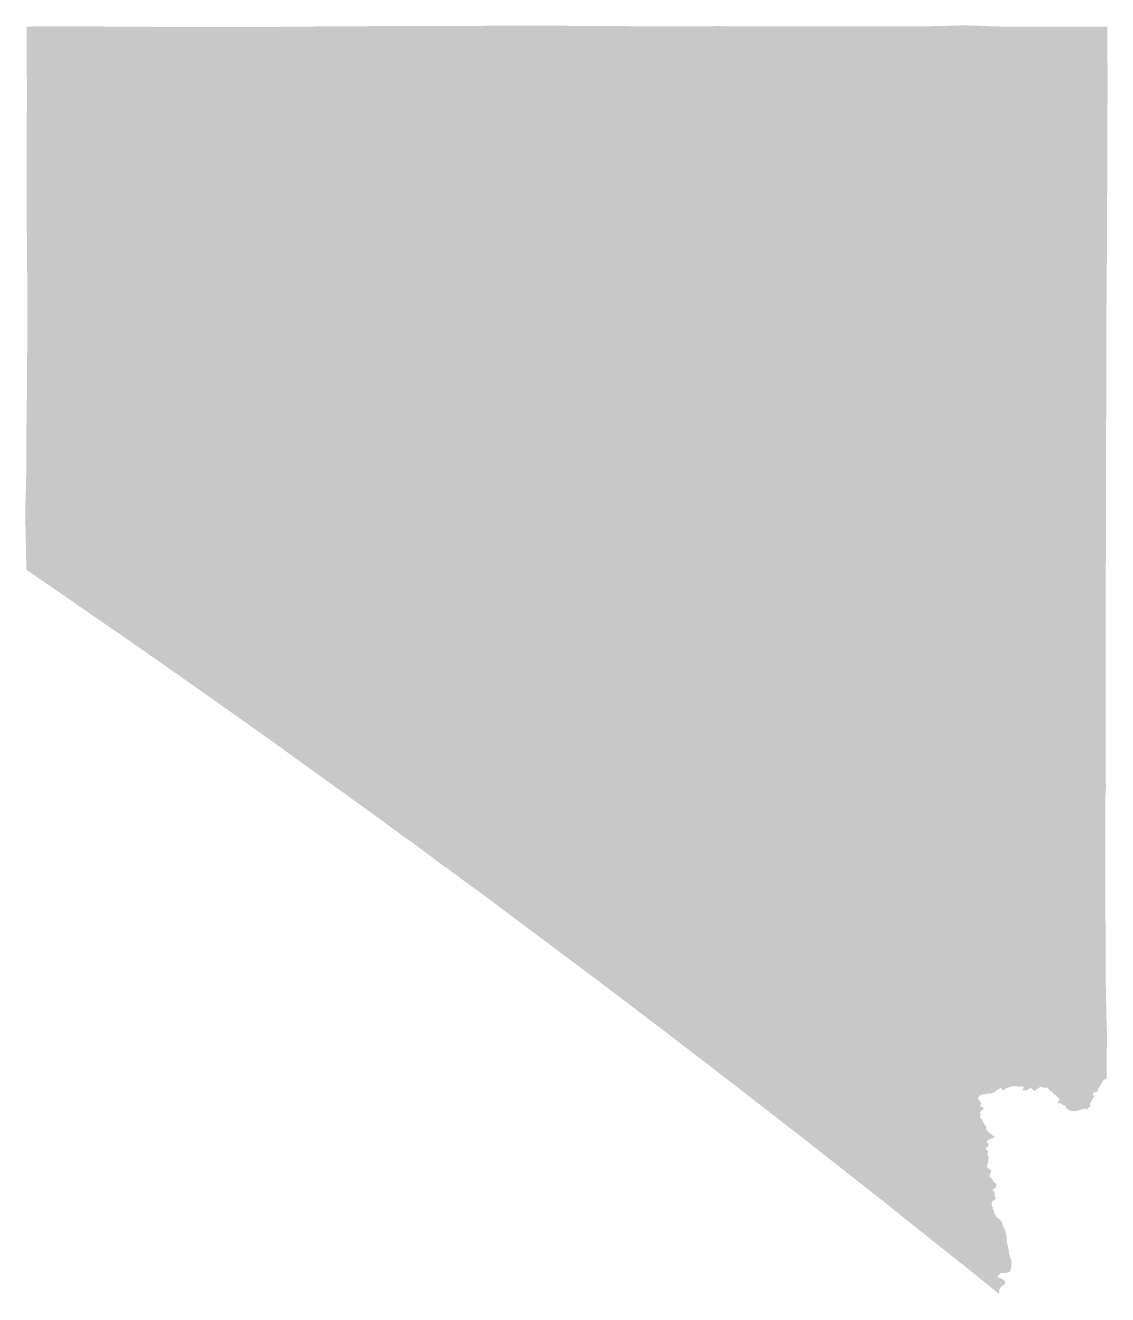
# Model space of a CAD drawing. Header units: inches. Extents: x -120.01 to -114.04, y 35 to 42.
import ezdxf

# ---------------------------------------------------------------- set-up
doc = ezdxf.new("R2010")
doc.units = ezdxf.units.IN
doc.header["$MEASUREMENT"] = 0

msp = doc.modelspace()

# ---------------------------------------------------------------- hatches: boundary and pattern name
msp.add_hatch(color=256).paths.add_polyline_path([(-119.3242, 41.9939), (-118.6765, 41.9922), (-118.5697, 41.9945), (-118.2232, 41.9972), (-117.1337, 42.0004), (-117.0262, 42.0002), (-117.0081, 41.9987), (-116.3685, 41.9963), (-116.1894, 41.9977), (-116.0454, 41.9963), (-115.0694, 41.9961), (-114.8235, 42.0018), (-114.5983, 41.9946), (-114.0415, 41.9939), (-114.0395, 41.7189), (-114.0429, 40.7951), (-114.0461, 40.4018), (-114.0505, 38.4961), (-114.0493, 38.2661), (-114.0505, 37.9533), (-114.0496, 37.8235), (-114.0483, 37.8094), (-114.0517, 37.7515), (-114.0529, 37.5609), (-114.0516, 37.3039), (-114.0525, 37.1129), (-114.0501, 37.0141), (-114.0503, 36.7529), (-114.0456, 36.5211), (-114.0428, 36.4482), (-114.0441, 36.3176), (-114.0456, 36.2888), (-114.0439, 36.1934), (-114.0587, 36.1878), (-114.0668, 36.1791), (-114.0788, 36.1574), (-114.0812, 36.1502), (-114.0917, 36.1373), (-114.097, 36.1208), (-114.1084, 36.1192), (-114.1185, 36.1139), (-114.1209, 36.1108), (-114.121, 36.1039), (-114.1152, 36.0999), (-114.1119, 36.0958), (-114.1123, 36.094), (-114.1196, 36.0858), (-114.124, 36.0756), (-114.1334, 36.0617), (-114.1362, 36.0532), (-114.1348, 36.0439), (-114.1371, 36.0385), (-114.1447, 36.0343), (-114.1459, 36.0272), (-114.1514, 36.0231), (-114.1644, 36.0269), (-114.1747, 36.0267), (-114.1912, 36.02), (-114.2119, 36.0148), (-114.2248, 36.0137), (-114.228, 36.0147), (-114.2334, 36.0128), (-114.2439, 36.0153), (-114.2644, 36.0279), (-114.2686, 36.035), (-114.2709, 36.0455), (-114.2796, 36.0461), (-114.288, 36.0491), (-114.2986, 36.0573), (-114.3086, 36.057), (-114.3136, 36.059), (-114.3143, 36.062), (-114.3124, 36.0661), (-114.3044, 36.074), (-114.3069, 36.0825), (-114.3209, 36.0965), (-114.3258, 36.1039), (-114.3346, 36.1068), (-114.3451, 36.1186), (-114.3606, 36.1294), (-114.3702, 36.1426), (-114.3737, 36.1437), (-114.3815, 36.1413), (-114.4023, 36.1465), (-114.4125, 36.1465), (-114.4231, 36.1374), (-114.445, 36.1253), (-114.4513, 36.1298), (-114.4565, 36.138), (-114.4626, 36.1396), (-114.4687, 36.1389), (-114.4838, 36.1297), (-114.5018, 36.1266), (-114.5072, 36.1285), (-114.5092, 36.1332), (-114.5051, 36.1381), (-114.5003, 36.1407), (-114.5002, 36.1432), (-114.5081, 36.1497), (-114.5143, 36.1508), (-114.5311, 36.1476), (-114.5392, 36.1518), (-114.5487, 36.1507), (-114.5562, 36.1525), (-114.5612, 36.1509), (-114.5711, 36.1511), (-114.5807, 36.146), (-114.5965, 36.1415), (-114.6093, 36.1322), (-114.6155, 36.1297), (-114.6206, 36.1318), (-114.6271, 36.1408), (-114.6305, 36.1422), (-114.6358, 36.1362), (-114.6401, 36.1351), (-114.6555, 36.1262), (-114.6643, 36.1163), (-114.6719, 36.116), (-114.6818, 36.1092), (-114.6937, 36.1125), (-114.7037, 36.1083), (-114.7341, 36.1047), (-114.7489, 36.0952), (-114.7538, 36.0878), (-114.754, 36.0831), (-114.7506, 36.0803), (-114.7489, 36.075), (-114.7435, 36.071), (-114.7401, 36.0624), (-114.7353, 36.0566), (-114.7357, 36.0534), (-114.7425, 36.0457), (-114.7413, 36.038), (-114.7334, 36.0379), (-114.7221, 36.029), (-114.7289, 36.0214), (-114.7386, 36.0152), (-114.743, 36.0084), (-114.7393, 35.9918), (-114.7436, 35.9858), (-114.7405, 35.9755), (-114.7287, 35.9618), (-114.7298, 35.9599), (-114.7133, 35.9338), (-114.7134, 35.9319), (-114.7076, 35.928), (-114.7074, 35.9181), (-114.7092, 35.9168), (-114.7081, 35.9099), (-114.7057, 35.9093), (-114.7003, 35.9018), (-114.6949, 35.8976), (-114.6961, 35.8965), (-114.679, 35.8855), (-114.672, 35.878), (-114.6632, 35.8737), (-114.6616, 35.8712), (-114.6697, 35.865), (-114.6878, 35.8607), (-114.6915, 35.8587), (-114.6944, 35.8545), (-114.7019, 35.8532), (-114.7059, 35.8505), (-114.7063, 35.8462), (-114.6953, 35.8311), (-114.7037, 35.8146), (-114.7093, 35.81), (-114.712, 35.8055), (-114.6993, 35.7905), (-114.701, 35.7697), (-114.6943, 35.7566), (-114.6977, 35.751), (-114.6964, 35.7427), (-114.6979, 35.7317), (-114.7056, 35.7083), (-114.7014, 35.7011), (-114.6827, 35.6886), (-114.6806, 35.684), (-114.6823, 35.6778), (-114.6902, 35.6652), (-114.6895, 35.6514), (-114.6776, 35.6418), (-114.6667, 35.6231), (-114.6595, 35.6196), (-114.6535, 35.6097), (-114.6539, 35.5985), (-114.6592, 35.5875), (-114.6757, 35.58), (-114.6684, 35.5743), (-114.6644, 35.5684), (-114.6628, 35.5643), (-114.6615, 35.5441), (-114.6568, 35.535), (-114.6578, 35.5307), (-114.6646, 35.5215), (-114.6695, 35.5208), (-114.6757, 35.5156), (-114.6775, 35.5109), (-114.6786, 35.4976), (-114.6763, 35.4931), (-114.6768, 35.4898), (-114.6719, 35.4821), (-114.6732, 35.4748), (-114.6657, 35.4669), (-114.6672, 35.4604), (-114.6642, 35.4558), (-114.6629, 35.4464), (-114.6543, 35.4369), (-114.6521, 35.4301), (-114.6268, 35.4096), (-114.6209, 35.3969), (-114.6177, 35.3801), (-114.6112, 35.3701), (-114.6046, 35.3552), (-114.5956, 35.3265), (-114.5967, 35.2946), (-114.5866, 35.2624), (-114.5861, 35.2489), (-114.5828, 35.2387), (-114.5835, 35.2303), (-114.5803, 35.2201), (-114.5795, 35.2089), (-114.575, 35.2067), (-114.5721, 35.2008), (-114.5693, 35.1834), (-114.5695, 35.1623), (-114.5739, 35.1454), (-114.5726, 35.1396), (-114.5783, 35.1288), (-114.5849, 35.1252), (-114.5978, 35.1217), (-114.6187, 35.1217), (-114.625, 35.1207), (-114.629, 35.1194), (-114.6238, 35.1206), (-114.6323, 35.1171), (-114.6444, 35.1059), (-114.6468, 35.1019), (-114.6428, 35.0965), (-114.6225, 35.0887), (-114.6131, 35.0831), (-114.6047, 35.0748), (-114.6029, 35.0686), (-114.6067, 35.0589), (-114.6271, 35.0447), (-114.6347, 35.0337), (-114.6382, 35.0221), (-114.6371, 35.0104), (-114.6335, 35.0019), (-114.7973, 35.1349), (-115.101, 35.3757), (-115.2597, 35.5035), (-115.6954, 35.8463), (-116.0942, 36.1563), (-116.4882, 36.4591), (-116.8743, 36.7521), (-117.5001, 37.2204), (-117.5814, 37.2789), (-117.6806, 37.3534), (-117.7124, 37.3749), (-117.8759, 37.4973), (-117.9046, 37.5158), (-118.0522, 37.6249), (-118.7142, 38.1021), (-119.126, 38.3932), (-119.4538, 38.6224), (-120.001, 38.9996), (-120.0065, 39.2729), (-120.0061, 39.3741), (-120.0029, 39.4644), (-120.0008, 39.6068), (-120.0011, 39.7522), (-119.9977, 39.9999), (-119.9957, 40.3758), (-119.996, 40.5705), (-119.9999, 40.9999), (-119.9983, 41.6188), (-119.9992, 41.9949), (-119.9479, 41.9968), (-119.8268, 41.9975), (-119.3242, 41.9939)], flags=0)

doc.saveas('drawing.dxf')
